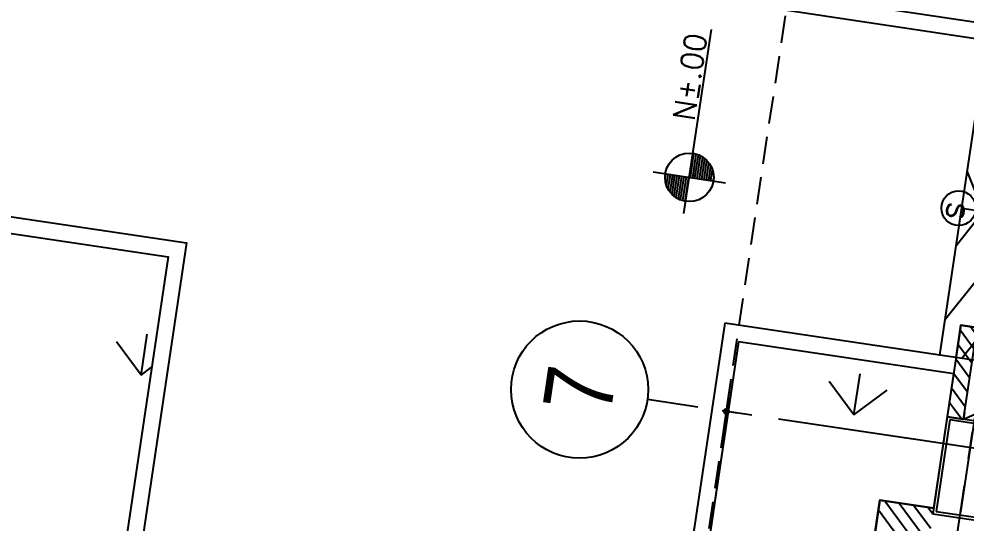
# Model space of a CAD drawing. Header units: millimetres. Extents: x 338 to 506, y 179 to 335.
# Drawn here: x 385.95 to 394.65, y 251.43 to 256.06 of the extents above; entities that cross this region are included whole.
import ezdxf
from ezdxf.enums import TextEntityAlignment as Align

# ---------------------------------------------------------------- set-up
doc = ezdxf.new("R2010")
doc.units = ezdxf.units.MM
for name, pattern in [('CENTER', [2, 1.25, -0.25, 0.25, -0.25]), ('DASHED2', [0.375, 0.25, -0.125]), ('HIDDEN', [0.375, 0.25, -0.125])]:
    doc.linetypes.add(name, pattern=pattern)
for name, color, linetype in [('ANDEN', 251, 'Continuous'), ('COLUMNAS', 252, 'Continuous'), ('COTAS', 30, 'Continuous'), ('CUBIERTA', 254, 'Continuous'), ('EJES-COLUMNAS', 3, 'CENTER'), ('EJES_DE_COLUMNA', 255, 'DASHED2'), ('MUROS', 32, 'Continuous'), ('PISO', 253, 'Continuous'), ('PROYECCION', 160, 'HIDDEN'), ('TEXTO', 7, 'Continuous'), ('TEXTOS', 7, 'Continuous')]:
    doc.layers.add(name, color=color, linetype=linetype)
doc.styles.add('NOTAS', font='simplex.shx')
doc.styles.get("Standard").update_dxf_attribs({"font": 'ARIALUNI.ttf'})
doc.styles.add('TECHNIC', font='txt')
doc.dimstyles.new('CONSTRUIME', dxfattribs={"dimtxt": 0.09, "dimasz": 0.027, "dimexe": 0.04, "dimexo": 0.1, "dimgap": 0.04, "dimtad": 1, "dimtih": 1, "dimtoh": 1, "dimdec": 4, "dimzin": 5, "dimdsep": 46, "dimtxsty": 'Standard', "dimcen": -0.05, "dimclrd": 253, "dimclre": 253, "dimclrt": 7, "dimadec": 0, "dimazin": 0, "dimtfac": 1, "dimtdec": 4, "dimtmove": 2, "dimatfit": 3, "dimfxl": 1, "dimtolj": 1, "dimarcsym": 0})

# ---------------------------------------------------------------- blocks, each defined once
blk = doc.blocks.new('*X724')
at = {"color": 0}
for p, q in [((3.3644, 4.875), (3.3824, 4.875)), ((3.3644, 4.86), (3.4337, 4.86)), ((3.3644, 4.845), (3.4583, 4.845)), ((3.3644, 4.83), (3.4758, 4.83)), ((3.3644, 4.815), (3.489, 4.815)), ((3.3644, 4.8), (3.4993, 4.8)), ((3.3644, 4.785), (3.5073, 4.785)), ((3.3644, 4.77), (3.5134, 4.77)), ((3.3644, 4.755), (3.5178, 4.755)), ((3.3644, 4.74), (3.5206, 4.74)), ((3.3644, 4.725), (3.522, 4.725))]:
    blk.add_line(p, q, dxfattribs=at)
blk = doc.blocks.new('*X723')
at = {"color": 0}
for p, q in [((3.3644, 4.875), (3.3824, 4.875)), ((3.3644, 4.86), (3.4337, 4.86)), ((3.3644, 4.845), (3.4583, 4.845)), ((3.3644, 4.83), (3.4758, 4.83)), ((3.3644, 4.815), (3.489, 4.815)), ((3.3644, 4.8), (3.4993, 4.8)), ((3.3644, 4.785), (3.5073, 4.785)), ((3.3644, 4.77), (3.5134, 4.77)), ((3.3644, 4.755), (3.5178, 4.755)), ((3.3644, 4.74), (3.5206, 4.74)), ((3.3644, 4.725), (3.522, 4.725))]:
    blk.add_line(p, q, dxfattribs=at)
blk = doc.blocks.new('*U916')
at = {"layer": 'TEXTOS', "style": 'NOTAS'}
blk.add_text('s', height=0.23, rotation=180, dxfattribs=at).set_placement((72.0767, 101.9822))
blk = doc.blocks.new('*X963')
at = {"color": 0}
for q in [(69.6664, 109.3551), (69.4816, 109.0011), (69.778, 109.0857)]:
    blk.add_line((69.397, 109.0857), q, dxfattribs=at)
blk = doc.blocks.new('*X987')
at = {"color": 0}
for p, q in [((61.3792, 102.5529), (61.6486, 102.8223)), ((64.2528, 102.5529), (64.5222, 102.8223)), ((67.1265, 102.5529), (67.3959, 102.8223)), ((70.0002, 102.5529), (70.2696, 102.8223)), ((61.3792, 102.5529), (61.6486, 102.2835)), ((61.3792, 102.5529), (61.7602, 102.5529)), ((64.2528, 102.5529), (64.5222, 102.2835)), ((64.2528, 102.5529), (64.6338, 102.5529)), ((67.1265, 102.5529), (67.3959, 102.2835)), ((67.1265, 102.5529), (67.5075, 102.5529)), ((70.0002, 102.5529), (70.2696, 102.2835)), ((70.0002, 102.5529), (70.3812, 102.5529))]:
    blk.add_line(p, q, dxfattribs=at)
blk = doc.blocks.new('*X95')
at = {"color": 0}
for p, q in [((2962.8749, 1981.8581), (2963.0055, 1981.9887)), ((2962.9902, 1981.8387), (2963.1402, 1981.9887)), ((2963.1249, 1981.8387), (2963.2749, 1981.9887)), ((2963.2596, 1981.8387), (2963.4096, 1981.9887)), ((2963.3943, 1981.8387), (2963.5443, 1981.9887)), ((2963.529, 1981.8387), (2963.679, 1981.9887)), ((2963.5749, 1981.7499), (2963.7249, 1981.8999)), ((2963.5749, 1981.6152), (2963.6975, 1981.7378)), ((2963.6975, 1981.7378), (2963.7249, 1981.7652)), ((2963.5749, 1981.4805), (2963.7249, 1981.6305)), ((2962.7249, 1981.4387), (2962.7749, 1981.4887)), ((2962.7249, 1981.304), (2962.8749, 1981.454)), ((2963.5749, 1981.3458), (2963.7249, 1981.4958)), ((2963.5749, 1981.2111), (2963.7249, 1981.3611)), ((2962.7249, 1981.1693), (2962.8749, 1981.3193)), ((2962.7249, 1981.0346), (2962.8749, 1981.1846)), ((2963.5749, 1981.0764), (2963.7249, 1981.2264)), ((2963.5749, 1980.9417), (2963.7249, 1981.0917)), ((2962.7249, 1980.8999), (2962.8749, 1981.0499)), ((2962.7249, 1980.7652), (2962.8749, 1980.9152)), ((2963.5749, 1980.807), (2963.7249, 1980.957)), ((2963.4742, 1980.5715), (2963.7249, 1980.8222)), ((2962.7249, 1980.6305), (2962.8749, 1980.7805)), ((2962.8007, 1980.5715), (2962.9506, 1980.7215)), ((2962.9354, 1980.5715), (2963.0852, 1980.7214)), ((2963.0701, 1980.5715), (2963.2198, 1980.7213)), ((2963.2048, 1980.5715), (2963.3544, 1980.7212)), ((2963.3395, 1980.5715), (2963.489, 1980.7211)), ((2963.6089, 1980.5715), (2963.7249, 1980.6875))]:
    blk.add_line(p, q, dxfattribs=at)
blk = doc.blocks.new('SALON_MULTIPLE')
at = {"layer": 'MUROS', "color": 32}
for p, q in [((2962.0249, 1982.48867), (2961.4249, 1982.48867)), ((2962.0249, 1981.98867), (2962.0249, 1982.48867)), ((2962.94018, 1981.83867), (2962.8749, 1981.83867))]:
    blk.add_line(p, q, dxfattribs=at)
at = {"layer": 'MUROS', "linetype": 'Continuous'}
for p, q in [((2961.93465, 1982.48867), (2961.43465, 1981.98867)), ((2962.0249, 1982.44422), (2961.56935, 1981.98867)), ((2962.0249, 1982.30952), (2961.70405, 1981.98867)), ((2962.0249, 1982.17481), (2961.83876, 1981.98867)), ((2962.0249, 1982.04011), (2961.97346, 1981.98867))]:
    blk.add_line(p, q, dxfattribs=at)
at = {"layer": 'MUROS'}
for p, q in [((2963.4249, 1981.98867), (2963.7249, 1981.98867)), ((2963.7249, 1981.98867), (2963.7249, 1980.57153))]:
    blk.add_line(p, q, dxfattribs=at)
blk.add_lwpolyline([(2962.8749, 1980.57153), (2962.8749, 1979.8844), (2962.8749, 1980.57153), (2962.8749, 1980.57153), (2963.7249, 1980.57153), (2963.7249, 1981.98867), (2962.8749, 1981.98867), (2962.8749, 1981.83867), (2962.8749, 1981.83867), (2963.5749, 1981.83867), (2963.5749, 1980.72098), (2963.5749, 1980.72098), (2962.8749, 1980.72153), (2962.8749, 1981.48867), (2962.7249, 1981.48867), (2962.7249, 1979.8844), (2962.7249, 1981.48867), (2962.8749, 1981.48867), (2962.8749, 1980.72153)], dxfattribs=at)
at = {"layer": 'PROYECCION'}
blk.add_lwpolyline([(2962.8749, 1981.83867), (2963.5749, 1980.72098)], dxfattribs=at)
at = {"layer": 'MUROS', "linetype": 'Continuous'}
blk.add_blockref('*X95', (0, 0), dxfattribs=at)
blk = doc.blocks.new('ARROW')
at = {"layer": 'COTAS', "color": 1}
blk.add_line((2.5, 0), (-2.5, 0), dxfattribs=at)
at = {"layer": 'COTAS', "color": 1, "const_width": 0.635}
blk.add_lwpolyline([(-0.32, 0, 1), (0.32, 0, 1)], format="xyb", close=True, dxfattribs=at)
blk = doc.blocks.new('*U713')
at = {"layer": 'EJES_DE_COLUMNA', "color": 7, "style": 'TECHNIC'}
blk.add_text('7,51', height=0.3, dxfattribs=at).set_placement((696.9691, 199.0935))
blk = doc.blocks.new('*D638')
at = {"layer": 'DEFPOINTS', "color": 0, "transparency": 16777216}
for p in [(701.0799, 199.0013), (693.5663, 198.789), (701.0799, 198.789)]:
    blk.add_point(p, dxfattribs=at)
at = {"layer": 'EJES_DE_COLUMNA', "color": 253, "transparency": 16777216}
for p, q in [((693.5663, 198.9013), (693.5663, 199.0413)), ((693.6163, 199.0013), (701.0299, 199.0013)), ((701.0799, 198.9013), (701.0799, 199.0413))]:
    blk.add_line(p, q, dxfattribs=at)
at = {"transparency": 16777216}
blk.add_blockref('*U713', (0, 0), dxfattribs=at)
at = {"layer": 'EJES_DE_COLUMNA', "color": 253, "transparency": 16777216, "xscale": 0.05, "yscale": 0.05, "zscale": 0.05, "rotation": 180}
blk.add_blockref('ARROW', (693.5663, 199.0013), dxfattribs=at)
at = {"layer": 'EJES_DE_COLUMNA', "color": 253, "transparency": 16777216, "xscale": 0.05, "yscale": 0.05, "zscale": 0.05}
blk.add_blockref('ARROW', (701.0799, 199.0013), dxfattribs=at)
blk = doc.blocks.new('*U1060')
at = {"layer": 'EJES_DE_COLUMNA', "color": 7, "style": 'TECHNIC'}
blk.add_text('17,95', height=0.3, dxfattribs=at).set_placement((709.5489, 199.0943))
blk = doc.blocks.new('*D653')
at = {"layer": 'DEFPOINTS', "color": 0, "transparency": 16777216}
for p in [(719.0272, 199.0013), (719.0272, 198.789), (701.0799, 198.5352)]:
    blk.add_point(p, dxfattribs=at)
at = {"layer": 'EJES_DE_COLUMNA', "color": 253, "transparency": 16777216}
for p, q in [((701.0799, 198.9013), (701.0799, 199.0413)), ((701.1299, 199.0013), (718.9772, 199.0013)), ((719.0272, 198.9013), (719.0272, 199.0413))]:
    blk.add_line(p, q, dxfattribs=at)
at = {"transparency": 16777216}
blk.add_blockref('*U1060', (0, 0), dxfattribs=at)
at = {"layer": 'EJES_DE_COLUMNA', "color": 253, "transparency": 16777216, "xscale": 0.05, "yscale": 0.05, "zscale": 0.05, "rotation": 180}
blk.add_blockref('ARROW', (701.0799, 199.0013), dxfattribs=at)
at = {"layer": 'EJES_DE_COLUMNA', "color": 253, "transparency": 16777216, "xscale": 0.05, "yscale": 0.05, "zscale": 0.05}
blk.add_blockref('ARROW', (719.0272, 199.0013), dxfattribs=at)
blk = doc.blocks.new('COLUMNAS')
at = {"layer": 'COLUMNAS', "color": 6}
for p, q in [((-576.9526, 220.8193), (-577.8526, 220.8193)), ((-577.8526, 220.8193), (-577.8526, 220.3193)), ((-576.9776, 220.7935), (-577.8276, 220.7935)), ((-577.8276, 220.7935), (-577.8276, 220.3434)), ((-576.9776, 220.3434), (-576.9776, 220.7935)), ((-576.9526, 220.3193), (-576.9526, 220.8193))]:
    blk.add_line(p, q, dxfattribs=at)
at = {"layer": 'EJES-COLUMNAS'}
for p, q in [((-577.2026, 219.9571), (-577.2026, 221.1571)), ((-577.2026, 219.9571), (-577.2026, 221.1571)), ((-576.6026, 220.5693), (-577.8026, 220.5693))]:
    blk.add_line(p, q, dxfattribs=at)
blk = doc.blocks.new('EJES_ESTRUCTURALES')
at = {"layer": 'EJES_DE_COLUMNA', "color": 9, "linetype": 'CENTER'}
for p, q in [((701.07988, 131.2663), (701.07988, 199.7363)), ((661.47768, 196.7363), (759.37077, 196.7363))]:
    blk.add_line(p, q, dxfattribs=at)
at = {"layer": 'EJES_DE_COLUMNA', "color": 9, "linetype": 'Continuous'}
blk.add_circle((701.07988, 200.3663), 0.63, dxfattribs=at)
at = {"layer": 'EJES_DE_COLUMNA', "color": 1, "style": 'TECHNIC'}
blk.add_text('7', height=0.63, dxfattribs=at).set_placement((701.07988, 200.3663), align=Align.MIDDLE)
at = {"layer": 'EJES_DE_COLUMNA'}
for base, p1, p2, picture, middle in [((701.07988, 199.00127), (693.56628, 198.78901), (701.07988, 198.78901), '*D638', (697.32308, 199.21737)), ((719.02721, 199.00127), (701.07988, 198.5352), (719.02721, 198.78901), '*D653', (710.05355, 199.21825))]:
    dim = blk.add_linear_dim(base=base, p1=p1, p2=p2, dimstyle='CONSTRUIME', override={"dimtxt": 0.3, "dimasz": 0.05}, dxfattribs=at)
    dim.commit()
    dim.dimension.update_dxf_attribs({"geometry": picture, "text_midpoint": middle})
blk = doc.blocks.new('A$C7152A42C')
at = {"layer": 'ANDEN'}
for p, q in [((70.659, 103.85105), (59.0954, 103.85105)), ((70.659, 101.85105), (70.659, 103.85105)), ((73.584, 101.85105), (73.584, 103.85105)), ((70.509, 103.70105), (59.2454, 103.70105)), ((70.509, 101.70105), (70.509, 103.70105))]:
    blk.add_line(p, q, dxfattribs=at)
for points in [[(59.0954, 108.85105), (59.0954, 113.85105), (60.0954, 113.85105), (60.0954, 118.85105), (59.0954, 118.85105), (59.0954, 123.85105), (60.0954, 123.85105), (60.0954, 136.18757), (70.659, 135.51684), (70.659, 108.85105)], [(59.2454, 109.00105), (59.2454, 113.70105), (60.2454, 113.70105), (60.2454, 119.00105), (59.2454, 119.00105), (59.2454, 123.70105), (60.2454, 123.70105), (60.2454, 136.02774), (70.509, 135.37606), (70.509, 109.00105)], [(70.509, 103.70105), (59.2454, 103.70105), (59.2454, 102.20105), (59.2454, 101.70105), (62.0954, 101.70105), (62.0954, 102.20105), (69.259, 102.20105), (69.259, 101.70105), (70.509, 101.70105)], [(83.93127, 103.70105), (83.93127, 93.18772), (73.734, 93.18772), (73.734, 103.70105)]]:
    blk.add_lwpolyline(points, close=True, dxfattribs=at)
at = {"layer": 'PISO'}
for points in [[(70.659, 101.85105), (73.584, 101.85105), (73.584, 93.03772)], [(72.02101, 100.86525), (72.0215, 101.85105)]]:
    blk.add_lwpolyline(points, dxfattribs=at)
blk.add_lwpolyline([(70.659, 100.86525), (70.659, 101.85105), (73.584, 101.85105), (73.58351, 100.86525)], close=True, dxfattribs=at)
at = {"layer": 'PISO', "color": 2}
for points in [[(73.04819, 101.85105), (72.021, 101.25137), (70.99381, 101.85105)], [(72.36304, 101.85105), (72.021, 101.65137), (71.67896, 101.85105)], [(73.584, 101.76387), (72.02101, 100.86525), (70.659, 101.6483)]]:
    blk.add_lwpolyline(points, dxfattribs=at)
at = {"layer": 'TEXTOS'}
for p, q in [((71.93611, 104.70656), (71.93611, 104.03319)), ((71.59942, 104.36987), (73.3086, 104.36987))]:
    blk.add_line(p, q, dxfattribs=at)
for centre, radius in [((71.93611, 104.36987), 0.22338), ((72.02101, 101.88051), 0.15888)]:
    blk.add_circle(centre, radius, dxfattribs=at)
blk.add_blockref('*U916', (0, 0))
at = {"layer": 'ANDEN', "color": 251, "linetype": 'Continuous'}
for name in ['*X963', '*X987']:
    blk.add_blockref(name, (0, 0), dxfattribs=at)
at = {"layer": 'CUBIERTA'}
blk.add_blockref('COLUMNAS', (647.06158, -119.11823), dxfattribs=at)
at = {"layer": 'EJES_DE_COLUMNA'}
blk.add_blockref('EJES_ESTRUCTURALES', (-631.22088, -95.28525), dxfattribs=at)
at = {"layer": 'MUROS', "color": 4}
blk.add_blockref('SALON_MULTIPLE', (-2892.7659, -1880.28762), dxfattribs=at)
at = {"layer": 'TEXTOS', "xscale": -1.416262361090048, "yscale": 1.416262361090048, "zscale": 1.416262361090048}
blk.add_blockref('*X724', (76.70099, 97.68752), dxfattribs=at)
at = {"layer": 'TEXTOS', "xscale": -1.416262361090048, "yscale": 1.416262361090048, "zscale": 1.416262361090048, "rotation": 180}
blk.add_blockref('*X723', (67.17122, 111.05222), dxfattribs=at)
at = {"layer": 'TEXTO', "style": 'NOTAS'}
blk.add_text('N%%P.00', height=0.2, dxfattribs=at).set_placement((72.85129, 104.50091), align=Align.MIDDLE_CENTER)

msp = doc.modelspace()

# ---------------------------------------------------------------- block references
at = {"layer": 'MUROS', "color": 32, "rotation": 81.53046525965426}
msp.add_blockref('A$C7152A42C', (484.7482, 168.0844), dxfattribs=at)

doc.saveas('drawing.dxf')
